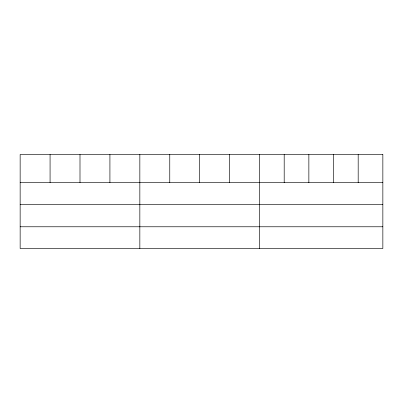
<?xml version="1.0" encoding="UTF-8"?>
<svg xmlns="http://www.w3.org/2000/svg" width="403" height="403" viewBox="0 0 403 403"><rect width="100%" height="100%" fill="white"/><g stroke="black" fill="none" stroke-linecap="round" stroke-linejoin="round"><path stroke-width="0.6" d="M20.15 182.63L382.85 182.63M20.15 204.371L382.85 204.371M20.15 226.773L382.85 226.773M358.186 154.485L358.186 182.63M333.523 154.485L333.523 182.63M308.859 154.485L308.859 182.63M284.196 154.485L284.196 182.63M259.532 154.485L259.532 248.515M229.609 154.485L229.609 182.63M199.686 154.485L199.686 182.63M169.764 154.485L169.764 182.63M139.841 154.485L139.841 248.515M109.918 154.485L109.918 182.63M79.996 154.485L79.996 182.63M50.073 154.485L50.073 182.63M382.85 154.485L20.15 154.485L20.15 248.515L382.85 248.515L382.85 154.485"/></g></svg>
